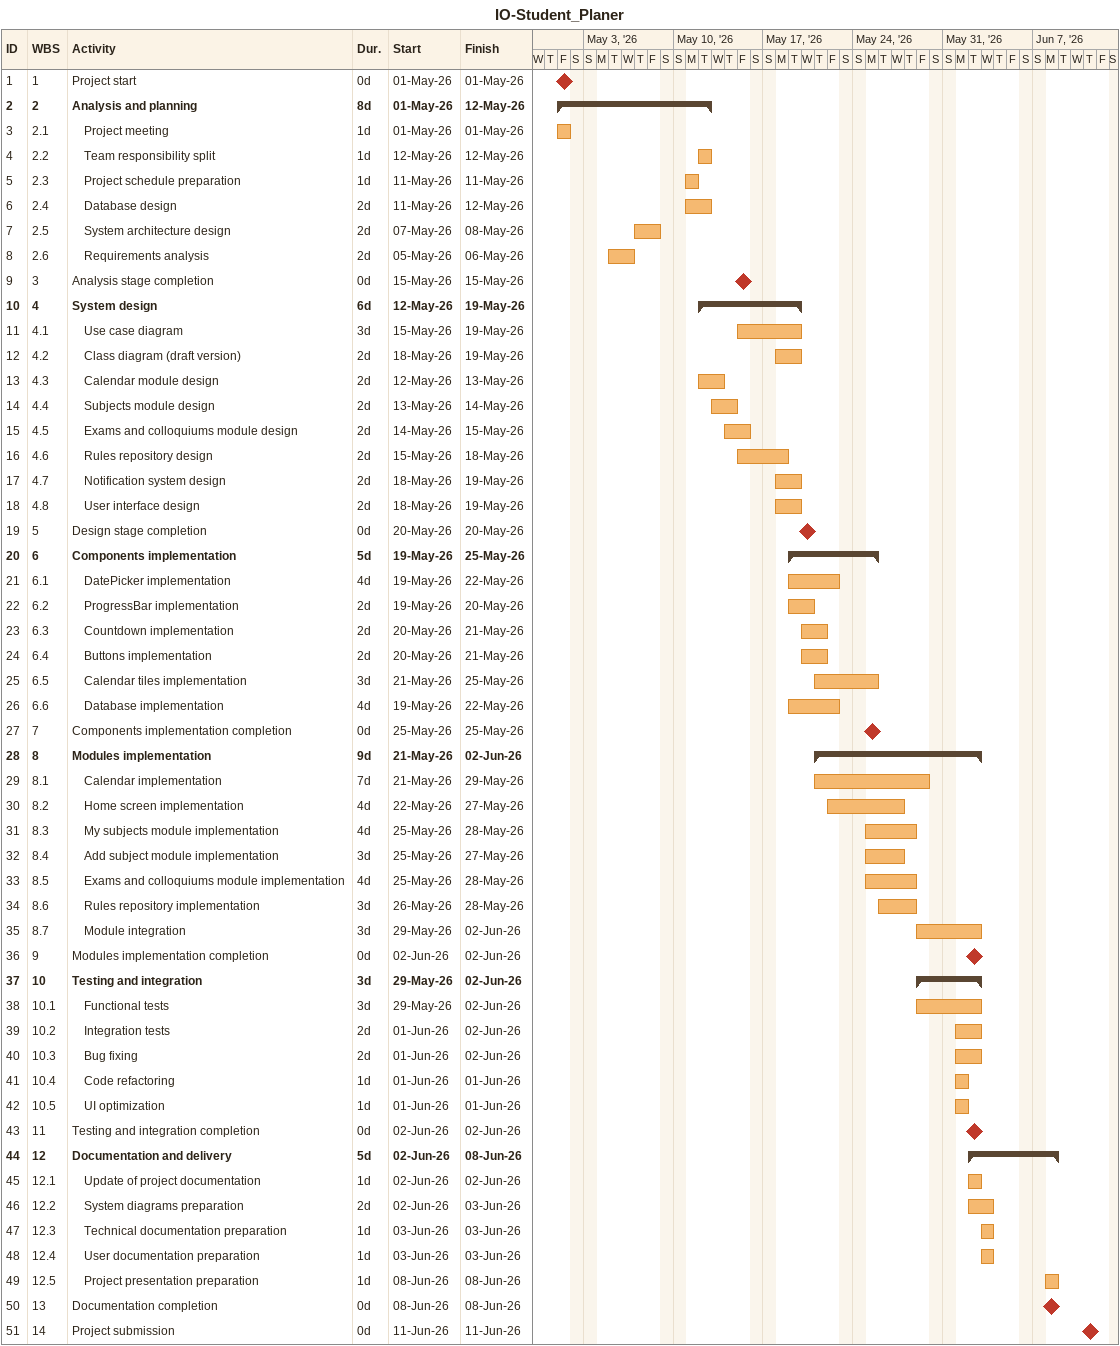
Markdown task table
IO-Student_Planer

| ID | WBS | Task | Duration | Start | Finish |
|---|---|---|---|---|---|
| 1 | 1 | Project start | 0d | 2026-05-01 | 2026-05-01 |
| 2 | 2 | **Analysis and planning** | 8d | 2026-05-01 | 2026-05-12 |
| 3 | 2.1 | Project meeting | 1d | 2026-05-01 | 2026-05-01 |
| 4 | 2.2 | Team responsibility split | 1d | 2026-05-12 | 2026-05-12 |
| 5 | 2.3 | Project schedule preparation | 1d | 2026-05-11 | 2026-05-11 |
| 6 | 2.4 | Database design | 2d | 2026-05-11 | 2026-05-12 |
| 7 | 2.5 | System architecture design | 2d | 2026-05-07 | 2026-05-08 |
| 8 | 2.6 | Requirements analysis | 2d | 2026-05-05 | 2026-05-06 |
| 9 | 3 | Analysis stage completion | 0d | 2026-05-15 | 2026-05-15 |
| 10 | 4 | **System design** | 6d | 2026-05-12 | 2026-05-19 |
| 11 | 4.1 | Use case diagram | 3d | 2026-05-15 | 2026-05-19 |
| 12 | 4.2 | Class diagram (draft version) | 2d | 2026-05-18 | 2026-05-19 |
| 13 | 4.3 | Calendar module design | 2d | 2026-05-12 | 2026-05-13 |
| 14 | 4.4 | Subjects module design | 2d | 2026-05-13 | 2026-05-14 |
| 15 | 4.5 | Exams and colloquiums module design | 2d | 2026-05-14 | 2026-05-15 |
| 16 | 4.6 | Rules repository design | 2d | 2026-05-15 | 2026-05-18 |
| 17 | 4.7 | Notification system design | 2d | 2026-05-18 | 2026-05-19 |
| 18 | 4.8 | User interface design | 2d | 2026-05-18 | 2026-05-19 |
| 19 | 5 | Design stage completion | 0d | 2026-05-20 | 2026-05-20 |
| 20 | 6 | **Components implementation** | 5d | 2026-05-19 | 2026-05-25 |
| 21 | 6.1 | DatePicker implementation | 4d | 2026-05-19 | 2026-05-22 |
| 22 | 6.2 | ProgressBar implementation | 2d | 2026-05-19 | 2026-05-20 |
| 23 | 6.3 | Countdown implementation | 2d | 2026-05-20 | 2026-05-21 |
| 24 | 6.4 | Buttons implementation | 2d | 2026-05-20 | 2026-05-21 |
| 25 | 6.5 | Calendar tiles implementation | 3d | 2026-05-21 | 2026-05-25 |
| 26 | 6.6 | Database implementation | 4d | 2026-05-19 | 2026-05-22 |
| 27 | 7 | Components implementation completion | 0d | 2026-05-25 | 2026-05-25 |
| 28 | 8 | **Modules implementation** | 9d | 2026-05-21 | 2026-06-02 |
| 29 | 8.1 | Calendar implementation | 7d | 2026-05-21 | 2026-05-29 |
| 30 | 8.2 | Home screen implementation | 4d | 2026-05-22 | 2026-05-27 |
| 31 | 8.3 | My subjects module implementation | 4d | 2026-05-25 | 2026-05-28 |
| 32 | 8.4 | Add subject module implementation | 3d | 2026-05-25 | 2026-05-27 |
| 33 | 8.5 | Exams and colloquiums module implementation | 4d | 2026-05-25 | 2026-05-28 |
| 34 | 8.6 | Rules repository implementation | 3d | 2026-05-26 | 2026-05-28 |
| 35 | 8.7 | Module integration | 3d | 2026-05-29 | 2026-06-02 |
| 36 | 9 | Modules implementation completion | 0d | 2026-06-02 | 2026-06-02 |
| 37 | 10 | **Testing and integration** | 3d | 2026-05-29 | 2026-06-02 |
| 38 | 10.1 | Functional tests | 3d | 2026-05-29 | 2026-06-02 |
| 39 | 10.2 | Integration tests | 2d | 2026-06-01 | 2026-06-02 |
| 40 | 10.3 | Bug fixing | 2d | 2026-06-01 | 2026-06-02 |
| 41 | 10.4 | Code refactoring | 1d | 2026-06-01 | 2026-06-01 |
| 42 | 10.5 | UI optimization | 1d | 2026-06-01 | 2026-06-01 |
| 43 | 11 | Testing and integration completion | 0d | 2026-06-02 | 2026-06-02 |
| 44 | 12 | **Documentation and delivery** | 5d | 2026-06-02 | 2026-06-08 |
| 45 | 12.1 | Update of project documentation | 1d | 2026-06-02 | 2026-06-02 |
| 46 | 12.2 | System diagrams preparation | 2d | 2026-06-02 | 2026-06-03 |
| 47 | 12.3 | Technical documentation preparation | 1d | 2026-06-03 | 2026-06-03 |
| 48 | 12.4 | User documentation preparation | 1d | 2026-06-03 | 2026-06-03 |
| 49 | 12.5 | Project presentation preparation | 1d | 2026-06-08 | 2026-06-08 |
| 50 | 13 | Documentation completion | 0d | 2026-06-08 | 2026-06-08 |
| 51 | 14 | Project submission | 0d | 2026-06-11 | 2026-06-11 |
